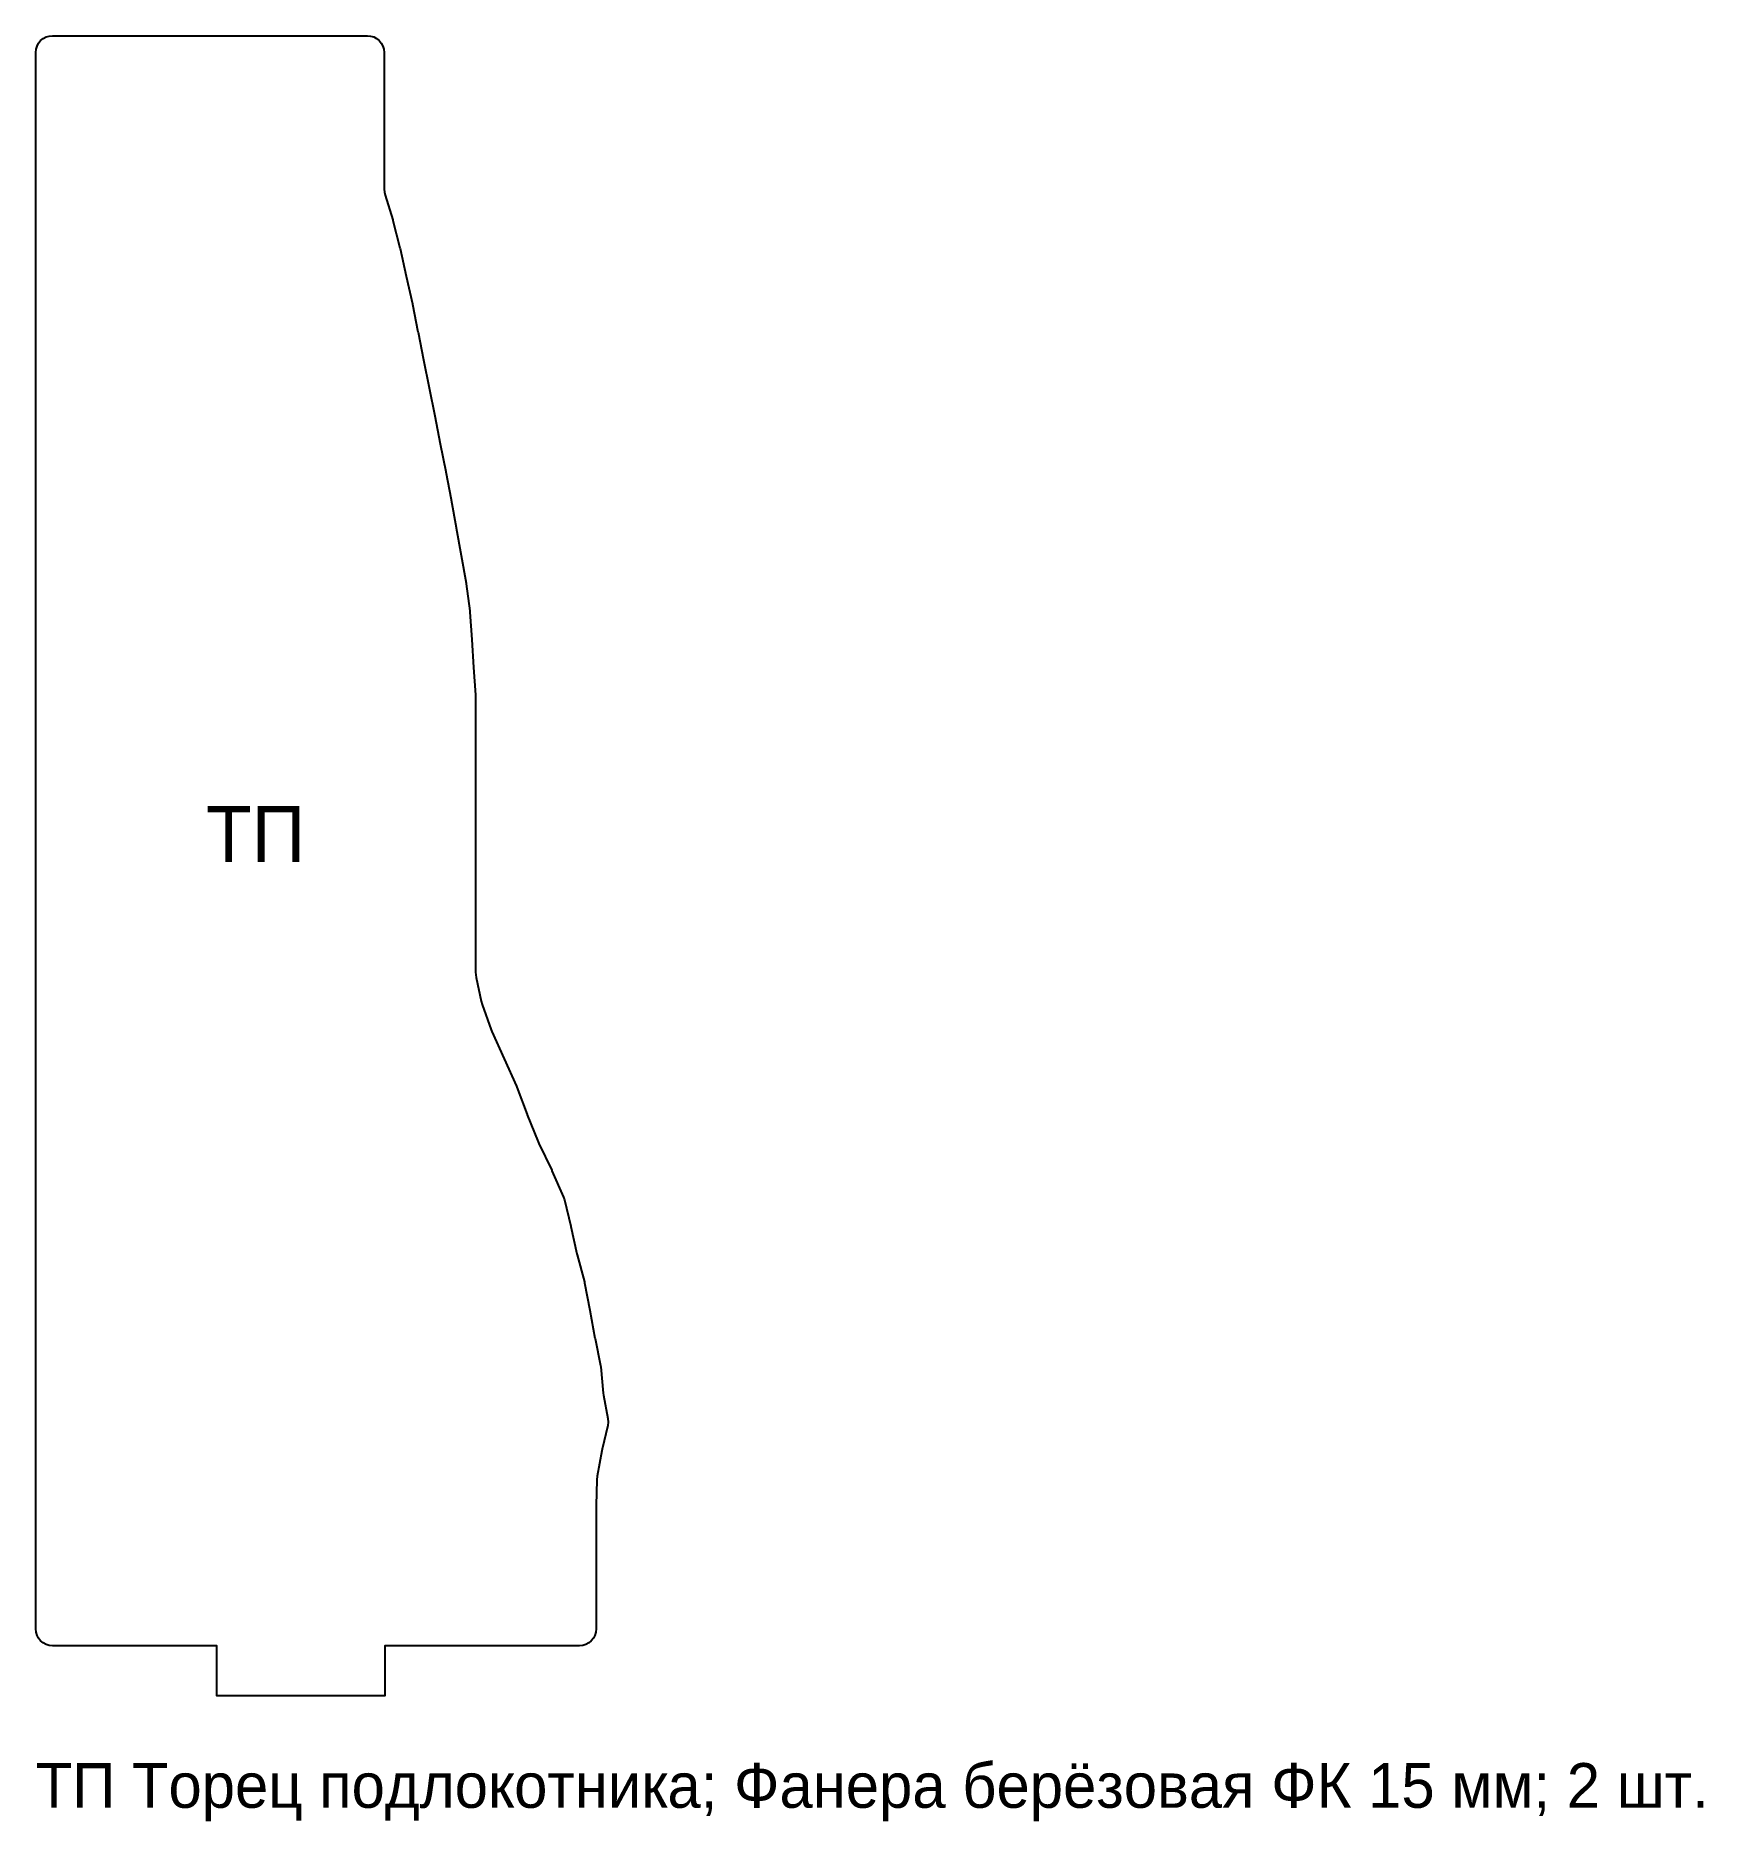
# Model space of a CAD drawing. Header units: millimetres. Extents: x 0 to 298, y -22 to 297.
import ezdxf
from ezdxf.enums import TextEntityAlignment as Align

# ---------------------------------------------------------------- set-up
doc = ezdxf.new("R2010")
doc.units = ezdxf.units.MM
doc.layers.add('CUT_OUT', color=7, linetype='Continuous')
doc.layers.add('TEXT', color=8, linetype='Continuous')

msp = doc.modelspace()

# ---------------------------------------------------------------- linework, layer by layer
at = {"layer": 'CUT_OUT'}
msp.add_lwpolyline([(2.41, 9.06), (1.85, 9.23), (1.33, 9.51), (0.88, 9.88), (0.51, 10.33), (0.23, 10.85), (0.06, 11.41), (0, 12), (0, 294), (0.06, 294.59), (0.23, 295.15), (0.51, 295.67), (0.88, 296.12), (1.33, 296.49), (1.85, 296.77), (2.41, 296.94), (3, 297), (59.29, 297), (59.87, 296.94), (60.44, 296.77), (60.95, 296.49), (61.41, 296.12), (61.78, 295.67), (62.06, 295.15), (62.23, 294.59), (62.29, 294), (62.29, 269.57), (62.33, 269.01), (62.46, 268.46), (63.82, 264.07), (63.86, 263.93), (65.11, 259.04), (65.13, 258.96), (66.25, 254.01), (66.25, 254), (67.35, 249.03), (67.37, 248.97), (68.34, 244.01), (68.35, 243.99), (69.36, 239.01), (69.36, 239), (70.37, 234), (71.37, 229.02), (71.37, 229), (72.34, 224), (73.31, 219.02), (73.32, 219), (74.26, 214.03), (74.26, 214), (75.15, 209.02), (75.16, 208.98), (76.08, 204.04), (76.09, 204), (76.94, 199.06), (76.96, 198.94), (77.61, 194.09), (77.63, 193.9), (77.98, 189.02), (77.98, 189), (78.29, 184.01), (78.62, 179.1), (78.62, 178.9), (78.62, 129.48), (78.72, 128.53), (79.64, 124.29), (79.8, 123.72), (81.44, 119.16), (81.57, 118.85), (83.73, 114), (85.93, 109.08), (86, 108.92), (87.86, 104.03), (87.89, 103.97), (89.81, 99.15), (89.93, 98.86), (92.25, 94.04), (92.29, 93.96), (94.39, 89.26), (94.56, 88.73), (95.67, 84.04), (95.68, 84), (96.77, 79.09), (96.81, 78.91), (98.09, 74.09), (98.13, 73.9), (99.08, 69.04), (99.09, 69), (99.99, 64.04), (100.01, 63.96), (100.96, 59.14), (101.01, 58.86), (101.48, 54.18), (101.53, 53.82), (102.31, 49.63), (102.36, 49), (102.27, 48.38), (101.25, 44.13), (101.2, 43.87), (100.39, 39.34), (100.32, 38.66), (100.21, 34.06), (100.21, 33.94), (100.21, 12), (100.15, 11.41), (99.98, 10.85), (99.7, 10.33), (99.33, 9.88), (98.87, 9.51), (98.36, 9.23), (97.79, 9.06), (97.21, 9), (62.39, 9), (62.39, 0), (32.39, 0), (32.39, 9), (3, 9), (2.41, 9.06)], close=True, dxfattribs=at)

# ---------------------------------------------------------------- texts
at = {"layer": 'TEXT'}
msp.add_text('ТП', height=10, dxfattribs=at).set_placement((39.31, 154.19), align=Align.MIDDLE_CENTER)
msp.add_text('ТП Торец подлокотника; Фанера берёзовая ФК 15 мм; 2 шт.', height=8, dxfattribs=at).set_placement((0, -20))

doc.saveas('drawing.dxf')
